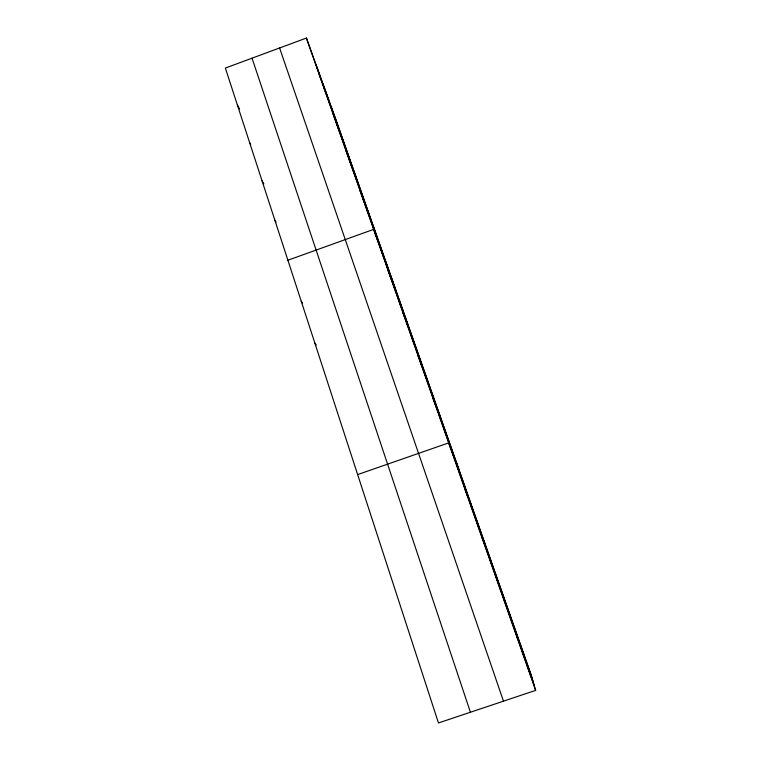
<?xml version="1.0" encoding="UTF-8"?>
<svg xmlns="http://www.w3.org/2000/svg" width="761" height="761" viewBox="0 0 761 761"><rect width="100%" height="100%" fill="white"/><g stroke="black" fill="none" stroke-linecap="round" stroke-linejoin="round"><path stroke-width="1.14" d="M306.417 38.05L225.361 68.052L438.46 722.95L535.639 690.389L531.054 674.598L337.76 124.88L306.417 38.05L535.639 690.389M287.896 260.233L373.641 229.384L395.596 289.37M357.641 474.588L448.667 442.892L459.007 469.689M314.864 343.106L316.262 344.961M499.558 587.711L500.11 588.462M301.232 301.213L302.526 303.078M274.845 220.138L276.053 222.088M262.079 180.899L263.867 183.934M249.579 142.488L250.711 144.476M237.346 104.885L239.582 108.956M482.179 538.255L483.654 541.623M465.218 489.998L467.568 495.868M432.98 398.231L436.928 408.695M417.637 354.588L422.336 367.154M402.645 311.915L408.048 326.507M387.986 270.193L394.055 286.707M345.884 150.393L353.808 172.186M359.62 189.46L366.945 209.57M319.297 74.711L328.314 99.653M332.452 112.152L340.938 135.553M331.13 106.511L531.996 677.861M323.739 86.031L533.071 681.552M315.948 64.466L534.212 685.49M279.601 47.981L503.468 701.166M252.043 58.178L470.422 712.239M516.957 636.396L517.375 638.412"/></g></svg>
